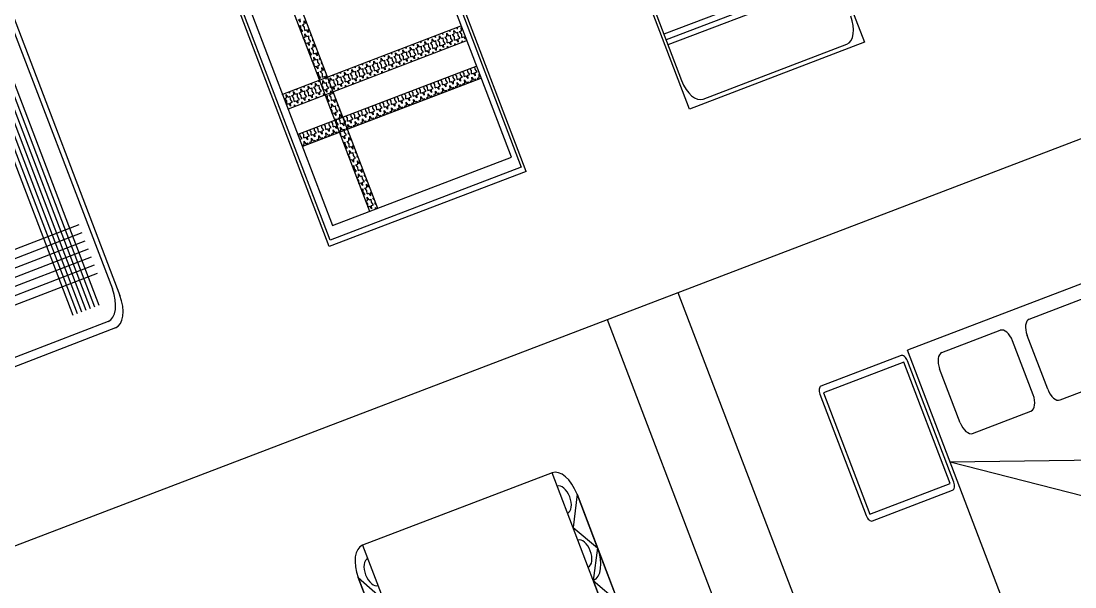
# Model space of a CAD drawing. Header units: inches. Extents: x -5597760 to 21122418, y -37133 to 23298423.
# Drawn here: x 3387260 to 5414073, y 13645285 to 14733832 of the extents above; entities that cross this region are included whole.
import ezdxf

# ---------------------------------------------------------------- set-up
doc = ezdxf.new("R2010")
doc.units = ezdxf.units.IN
doc.header["$MEASUREMENT"] = 0
doc.set_wipeout_variables(frame=1)
doc.layers.add('www.cad-blocks.net', color=7, linetype='Continuous')

# ---------------------------------------------------------------- blocks, each defined once
blk = doc.blocks.new('A$C2C731F76')
at = {"linetype": 'Continuous'}
for p, q in [((0, 0, -0.3429), (0, 1.96, -0.3429)), ((1.2, 1.96, -0.3429), (1.2, 0, -0.3429)), ((1.2, 1.96, -0.3429), (1.2, 0, -0.3429)), ((0.0182, 1.829, -0.3429), (0.0182, 0.1017, -0.3429)), ((1.1778, 0.2737, -0.3429), (0.0182, 0.2737, -0.3429)), ((1.1778, 0.2528, -0.3429), (0.0182, 0.2528, -0.3429)), ((1.1778, 0.234, -0.3429), (0.0182, 0.234, -0.3429)), ((0.1048, 0.0151, -0.3429), (1.0912, 0.0151, -0.3429)), ((1.2, 0, -0.3429), (0, 0, -0.3429))]:
    blk.add_line(p, q, dxfattribs=at)
for centre, start, end in [((0.1048, 0.1017, -0.3429), 180, 270), ((1.0912, 0.1017, -0.3429), 270, 0)]:
    blk.add_arc(centre, 0.0866, start, end, dxfattribs=at)
blk = doc.blocks.new('A$C3C860BBA')
at = {"linetype": 'ByBlock', "lineweight": -2}
for p, q in [((1.65, 2.0018), (1.65, 0.1018)), ((1.62, 1.9718), (1.62, 0.1318)), ((1.55, 0.0018), (0.55, 0)), ((1.52, 0.0318), (0.58, 0.03))]:
    blk.add_line(p, q, dxfattribs=at)
at = {"linetype": 'ByBlock', "lineweight": -3}
for p, q in [((1.4741, 0.0948), (1.4741, 1.4987)), ((1.5041, 0.0948), (1.5041, 1.5051)), ((1.3241, 0.0948), (1.3241, 1.469)), ((1.3541, 0.0948), (1.3541, 1.4746)), ((1.3841, 0.0948), (1.3841, 1.4803)), ((1.4141, 0.0948), (1.4141, 1.4863)), ((1.4441, 0.0948), (1.4441, 1.4925)), ((1.5652, 0.3809), (0.5303, 0.3792)), ((1.5652, 0.3509), (0.5303, 0.3492)), ((1.5652, 0.3209), (0.5303, 0.3192)), ((1.5652, 0.2909), (0.5303, 0.2892)), ((1.5652, 0.2609), (0.5303, 0.2592)), ((1.5652, 0.2309), (0.5303, 0.2292)), ((1.5652, 0.2009), (0.5303, 0.1992))]:
    blk.add_line(p, q, dxfattribs=at)
at = {"linetype": 'ByBlock', "lineweight": -2}
for centre in [(1.52, 0.1318), (1.55, 0.1018)]:
    blk.add_arc(centre, 0.1, 270, 0, dxfattribs=at)
blk = doc.blocks.new('A$C73B76B3A')
for p, q in [((0, 0), (0, 2)), ((0.02, 0.02), (0.02, 1.98)), ((1.33, 1.98), (1.33, 0.02)), ((1.35, 0), (1.35, 2)), ((1.2954, 0.0644), (1.2954, 1.5889)), ((0.0673, 1.1899), (0.0673, 0.0644)), ((0.3214, 1.1899), (0.3214, 0.0644)), ((0.3749, 1.1899), (0.3749, 0.0644)), ((0.3402, 0.7624), (0.3339, 0.7732)), ((0.3402, 0.7624), (0.3464, 0.7732)), ((0.3214, 0.7515), (0.3339, 0.7515)), ((0.3277, 0.7407), (0.3339, 0.7515)), ((0.3339, 0.7299), (0.3277, 0.7407)), ((0.3464, 0.7515), (0.3589, 0.7515)), ((0.3527, 0.7407), (0.3464, 0.7515)), ((0.3464, 0.7299), (0.3527, 0.7407)), ((0.3589, 0.7515), (0.3652, 0.7624)), ((0.3714, 0.7515), (0.3652, 0.7624)), ((0.3714, 0.7515), (0.3749, 0.7515)), ((0.3214, 0.7299), (0.3339, 0.7299)), ((0.3214, 0.7082), (0.3339, 0.7082)), ((0.3277, 0.6974), (0.3214, 0.7082)), ((0.3214, 0.6866), (0.3277, 0.6974)), ((0.3339, 0.7082), (0.3402, 0.7191)), ((0.3464, 0.7082), (0.3402, 0.7191)), ((0.3464, 0.7299), (0.3589, 0.7299)), ((0.3464, 0.7082), (0.3589, 0.7082)), ((0.3527, 0.6974), (0.3589, 0.7082)), ((0.3589, 0.6866), (0.3527, 0.6974)), ((0.3652, 0.7191), (0.3589, 0.7299)), ((0.3652, 0.7191), (0.3714, 0.7299)), ((0.3714, 0.7299), (0.3749, 0.7299)), ((0.3714, 0.7082), (0.3749, 0.7082)), ((0.3749, 0.7022), (0.3714, 0.7082)), ((0.3214, 0.6866), (0.3339, 0.6866)), ((0.3214, 0.6649), (0.3339, 0.6649)), ((0.3277, 0.6541), (0.3339, 0.6649)), ((0.3402, 0.6758), (0.3339, 0.6866)), ((0.3402, 0.6758), (0.3464, 0.6866)), ((0.3464, 0.6866), (0.3589, 0.6866)), ((0.3464, 0.6649), (0.3589, 0.6649)), ((0.3527, 0.6541), (0.3464, 0.6649)), ((0.3589, 0.6649), (0.3652, 0.6758)), ((0.3714, 0.6649), (0.3652, 0.6758)), ((0.3714, 0.6866), (0.3749, 0.6926)), ((0.3714, 0.6866), (0.3749, 0.6866)), ((0.3714, 0.6649), (0.3749, 0.6649)), ((0.3214, 0.6433), (0.3339, 0.6433)), ((0.3214, 0.6216), (0.3339, 0.6216)), ((0.3277, 0.6108), (0.3214, 0.6216)), ((0.3339, 0.6433), (0.3277, 0.6541)), ((0.3339, 0.6216), (0.3402, 0.6325)), ((0.3464, 0.6216), (0.3402, 0.6325)), ((0.3464, 0.6433), (0.3527, 0.6541)), ((0.3464, 0.6433), (0.3589, 0.6433)), ((0.3464, 0.6216), (0.3589, 0.6216)), ((0.3527, 0.6108), (0.3589, 0.6216)), ((0.3652, 0.6325), (0.3589, 0.6433)), ((0.3652, 0.6325), (0.3714, 0.6433)), ((0.3714, 0.6433), (0.3749, 0.6433)), ((0.3714, 0.6216), (0.3749, 0.6216)), ((0.3749, 0.6156), (0.3714, 0.6216)), ((0.3214, 0.6), (0.3277, 0.6108)), ((0.3214, 0.6), (0.3339, 0.6)), ((0.3402, 0.5892), (0.3339, 0.6)), ((0.3402, 0.5892), (0.3464, 0.6)), ((0.3464, 0.6), (0.3589, 0.6)), ((0.3589, 0.6), (0.3527, 0.6108)), ((0.3589, 0.5783), (0.3652, 0.5892)), ((0.3714, 0.5783), (0.3652, 0.5892)), ((0.3714, 0.6), (0.3749, 0.606)), ((0.3714, 0.6), (0.3749, 0.6)), ((1.2954, 0.5509), (0.0673, 0.5509)), ((0.0673, 0.5495), (0.0681, 0.5509)), ((0.1152, 0.5459), (0.1123, 0.5509)), ((0.1152, 0.5459), (0.1181, 0.5509)), ((0.1652, 0.5459), (0.1623, 0.5509)), ((0.1652, 0.5459), (0.1681, 0.5509)), ((0.2152, 0.5459), (0.2123, 0.5509)), ((0.2152, 0.5459), (0.2181, 0.5509)), ((0.2652, 0.5459), (0.2623, 0.5509)), ((0.2652, 0.5459), (0.2681, 0.5509)), ((0.3152, 0.5459), (0.3123, 0.5509)), ((0.3152, 0.5459), (0.3181, 0.5509)), ((0.3214, 0.5783), (0.3339, 0.5783)), ((0.3214, 0.5567), (0.3339, 0.5567)), ((0.3277, 0.5675), (0.3339, 0.5783)), ((0.3339, 0.5567), (0.3277, 0.5675)), ((0.3464, 0.5783), (0.3589, 0.5783)), ((0.3527, 0.5675), (0.3464, 0.5783)), ((0.3464, 0.5567), (0.3527, 0.5675)), ((0.3464, 0.5567), (0.3589, 0.5567)), ((0.3623, 0.5509), (0.3589, 0.5567)), ((0.3652, 0.5459), (0.3623, 0.5509)), ((0.3652, 0.5459), (0.3681, 0.5509)), ((0.3681, 0.5509), (0.3714, 0.5567)), ((0.3714, 0.5783), (0.3749, 0.5783)), ((0.3714, 0.5567), (0.3749, 0.5567)), ((0.4152, 0.5459), (0.4123, 0.5509)), ((0.4152, 0.5459), (0.4181, 0.5509)), ((0.4652, 0.5459), (0.4623, 0.5509)), ((0.4652, 0.5459), (0.4681, 0.5509)), ((0.5152, 0.5459), (0.5123, 0.5509)), ((0.5152, 0.5459), (0.5181, 0.5509)), ((0.5652, 0.5459), (0.5623, 0.5509)), ((0.5652, 0.5459), (0.5681, 0.5509)), ((0.6152, 0.5459), (0.6123, 0.5509)), ((0.6152, 0.5459), (0.6181, 0.5509)), ((0.6652, 0.5459), (0.6623, 0.5509)), ((0.6652, 0.5459), (0.6681, 0.5509)), ((0.7152, 0.5459), (0.7123, 0.5509)), ((0.7152, 0.5459), (0.7181, 0.5509)), ((0.7652, 0.5459), (0.7623, 0.5509)), ((0.7652, 0.5459), (0.7681, 0.5509)), ((0.8152, 0.5459), (0.8123, 0.5509)), ((0.8152, 0.5459), (0.8181, 0.5509)), ((0.8652, 0.5459), (0.8623, 0.5509)), ((0.8652, 0.5459), (0.8681, 0.5509)), ((0.9152, 0.5459), (0.9123, 0.5509)), ((0.9152, 0.5459), (0.9181, 0.5509)), ((0.9652, 0.5459), (0.9623, 0.5509)), ((0.9652, 0.5459), (0.9681, 0.5509)), ((1.0152, 0.5459), (1.0123, 0.5509)), ((1.0152, 0.5459), (1.0181, 0.5509)), ((1.0652, 0.5459), (1.0623, 0.5509)), ((1.0652, 0.5459), (1.0681, 0.5509)), ((1.1152, 0.5459), (1.1123, 0.5509)), ((1.1152, 0.5459), (1.1181, 0.5509)), ((1.1652, 0.5459), (1.1623, 0.5509)), ((1.1652, 0.5459), (1.1681, 0.5509)), ((1.2152, 0.5459), (1.2123, 0.5509)), ((1.2152, 0.5459), (1.2181, 0.5509)), ((1.2652, 0.5459), (1.2623, 0.5509)), ((1.2652, 0.5459), (1.2681, 0.5509)), ((0.0714, 0.535), (0.0839, 0.535)), ((0.0777, 0.5242), (0.0714, 0.535)), ((0.0714, 0.5134), (0.0777, 0.5242)), ((0.0714, 0.5134), (0.0839, 0.5134)), ((0.0839, 0.535), (0.0902, 0.5459)), ((0.0902, 0.5026), (0.0839, 0.5134)), ((0.0964, 0.535), (0.0902, 0.5459)), ((0.0902, 0.5026), (0.0964, 0.5134)), ((0.0964, 0.535), (0.1089, 0.535)), ((0.0964, 0.5134), (0.1089, 0.5134)), ((0.1027, 0.5242), (0.1089, 0.535)), ((0.1089, 0.5134), (0.1027, 0.5242)), ((0.1214, 0.535), (0.1339, 0.535)), ((0.1277, 0.5242), (0.1214, 0.535)), ((0.1214, 0.5134), (0.1277, 0.5242)), ((0.1214, 0.5134), (0.1339, 0.5134)), ((0.1339, 0.535), (0.1402, 0.5459)), ((0.1402, 0.5026), (0.1339, 0.5134)), ((0.1464, 0.535), (0.1402, 0.5459)), ((0.1402, 0.5026), (0.1464, 0.5134)), ((0.1464, 0.535), (0.1589, 0.535)), ((0.1464, 0.5134), (0.1589, 0.5134)), ((0.1527, 0.5242), (0.1589, 0.535)), ((0.1589, 0.5134), (0.1527, 0.5242)), ((0.1714, 0.535), (0.1839, 0.535)), ((0.1777, 0.5242), (0.1714, 0.535)), ((0.1714, 0.5134), (0.1777, 0.5242)), ((0.1714, 0.5134), (0.1839, 0.5134)), ((0.1839, 0.535), (0.1902, 0.5459)), ((0.1902, 0.5026), (0.1839, 0.5134)), ((0.1964, 0.535), (0.1902, 0.5459)), ((0.1902, 0.5026), (0.1964, 0.5134)), ((0.1964, 0.535), (0.2089, 0.535)), ((0.1964, 0.5134), (0.2089, 0.5134)), ((0.2027, 0.5242), (0.2089, 0.535)), ((0.2089, 0.5134), (0.2027, 0.5242)), ((0.2214, 0.535), (0.2339, 0.535)), ((0.2277, 0.5242), (0.2214, 0.535)), ((0.2214, 0.5134), (0.2277, 0.5242)), ((0.2214, 0.5134), (0.2339, 0.5134)), ((0.2339, 0.535), (0.2402, 0.5459)), ((0.2402, 0.5026), (0.2339, 0.5134)), ((0.2464, 0.535), (0.2402, 0.5459)), ((0.2402, 0.5026), (0.2464, 0.5134)), ((0.2464, 0.535), (0.2589, 0.535)), ((0.2464, 0.5134), (0.2589, 0.5134)), ((0.2527, 0.5242), (0.2589, 0.535)), ((0.2589, 0.5134), (0.2527, 0.5242)), ((0.2714, 0.535), (0.2839, 0.535)), ((0.2777, 0.5242), (0.2714, 0.535)), ((0.2714, 0.5134), (0.2777, 0.5242)), ((0.2714, 0.5134), (0.2839, 0.5134)), ((0.2839, 0.535), (0.2902, 0.5459)), ((0.2902, 0.5026), (0.2839, 0.5134)), ((0.2964, 0.535), (0.2902, 0.5459)), ((0.2902, 0.5026), (0.2964, 0.5134)), ((0.2964, 0.535), (0.3089, 0.535)), ((0.2964, 0.5134), (0.3089, 0.5134)), ((0.3027, 0.5242), (0.3089, 0.535)), ((0.3089, 0.5134), (0.3027, 0.5242)), ((0.3214, 0.535), (0.3214, 0.535)), ((0.3214, 0.535), (0.3339, 0.535)), ((0.3214, 0.535), (0.3214, 0.535)), ((0.3277, 0.5242), (0.3214, 0.535)), ((0.3214, 0.5134), (0.3277, 0.5242)), ((0.3214, 0.5134), (0.3214, 0.5134)), ((0.3214, 0.5134), (0.3339, 0.5134)), ((0.3214, 0.5134), (0.3214, 0.5134)), ((0.3339, 0.535), (0.3402, 0.5459)), ((0.3402, 0.5026), (0.3339, 0.5134)), ((0.3464, 0.535), (0.3402, 0.5459)), ((0.3402, 0.5026), (0.3464, 0.5134)), ((0.3464, 0.535), (0.3589, 0.535)), ((0.3464, 0.5134), (0.3589, 0.5134)), ((0.3527, 0.5242), (0.3589, 0.535)), ((0.3589, 0.5134), (0.3527, 0.5242)), ((0.3714, 0.535), (0.3749, 0.535)), ((0.3749, 0.529), (0.3714, 0.535)), ((0.3714, 0.5134), (0.3749, 0.5194)), ((0.3714, 0.5134), (0.3749, 0.5134)), ((0.3749, 0.535), (0.3839, 0.535)), ((0.3777, 0.5242), (0.3749, 0.529)), ((0.3749, 0.5194), (0.3777, 0.5242)), ((0.3749, 0.5134), (0.3839, 0.5134)), ((0.3839, 0.535), (0.3902, 0.5459)), ((0.3902, 0.5026), (0.3839, 0.5134)), ((0.3964, 0.535), (0.3902, 0.5459)), ((0.3902, 0.5026), (0.3964, 0.5134)), ((0.3964, 0.535), (0.4089, 0.535)), ((0.3964, 0.5134), (0.4089, 0.5134)), ((0.4027, 0.5242), (0.4089, 0.535)), ((0.4089, 0.5134), (0.4027, 0.5242)), ((0.4214, 0.535), (0.4339, 0.535)), ((0.4277, 0.5242), (0.4214, 0.535)), ((0.4214, 0.5134), (0.4277, 0.5242)), ((0.4214, 0.5134), (0.4339, 0.5134)), ((0.4339, 0.535), (0.4402, 0.5459)), ((0.4402, 0.5026), (0.4339, 0.5134)), ((0.4464, 0.535), (0.4402, 0.5459)), ((0.4402, 0.5026), (0.4464, 0.5134)), ((0.4464, 0.535), (0.4589, 0.535)), ((0.4464, 0.5134), (0.4589, 0.5134)), ((0.4527, 0.5242), (0.4589, 0.535)), ((0.4589, 0.5134), (0.4527, 0.5242)), ((0.4714, 0.535), (0.4839, 0.535)), ((0.4777, 0.5242), (0.4714, 0.535)), ((0.4714, 0.5134), (0.4777, 0.5242)), ((0.4714, 0.5134), (0.4839, 0.5134)), ((0.4839, 0.535), (0.4902, 0.5459)), ((0.4902, 0.5026), (0.4839, 0.5134)), ((0.4964, 0.535), (0.4902, 0.5459)), ((0.4902, 0.5026), (0.4964, 0.5134)), ((0.4964, 0.535), (0.5089, 0.535)), ((0.4964, 0.5134), (0.5089, 0.5134)), ((0.5027, 0.5242), (0.5089, 0.535)), ((0.5089, 0.5134), (0.5027, 0.5242)), ((0.5214, 0.535), (0.5339, 0.535)), ((0.5277, 0.5242), (0.5214, 0.535)), ((0.5214, 0.5134), (0.5277, 0.5242)), ((0.5214, 0.5134), (0.5339, 0.5134)), ((0.5339, 0.535), (0.5402, 0.5459)), ((0.5402, 0.5026), (0.5339, 0.5134)), ((0.5464, 0.535), (0.5402, 0.5459)), ((0.5402, 0.5026), (0.5464, 0.5134)), ((0.5464, 0.535), (0.5589, 0.535)), ((0.5464, 0.5134), (0.5589, 0.5134)), ((0.5527, 0.5242), (0.5589, 0.535)), ((0.5589, 0.5134), (0.5527, 0.5242)), ((0.5714, 0.535), (0.5839, 0.535)), ((0.5777, 0.5242), (0.5714, 0.535)), ((0.5714, 0.5134), (0.5777, 0.5242)), ((0.5714, 0.5134), (0.5839, 0.5134)), ((0.5839, 0.535), (0.5902, 0.5459)), ((0.5902, 0.5026), (0.5839, 0.5134)), ((0.5964, 0.535), (0.5902, 0.5459)), ((0.5902, 0.5026), (0.5964, 0.5134)), ((0.5964, 0.535), (0.6089, 0.535)), ((0.5964, 0.5134), (0.6089, 0.5134)), ((0.6027, 0.5242), (0.6089, 0.535)), ((0.6089, 0.5134), (0.6027, 0.5242)), ((0.6214, 0.535), (0.6339, 0.535)), ((0.6277, 0.5242), (0.6214, 0.535)), ((0.6214, 0.5134), (0.6277, 0.5242)), ((0.6214, 0.5134), (0.6339, 0.5134)), ((0.6339, 0.535), (0.6402, 0.5459)), ((0.6402, 0.5026), (0.6339, 0.5134)), ((0.6464, 0.535), (0.6402, 0.5459)), ((0.6402, 0.5026), (0.6464, 0.5134)), ((0.6464, 0.535), (0.6589, 0.535)), ((0.6464, 0.5134), (0.6589, 0.5134)), ((0.6527, 0.5242), (0.6589, 0.535)), ((0.6589, 0.5134), (0.6527, 0.5242)), ((0.6714, 0.535), (0.6839, 0.535)), ((0.6777, 0.5242), (0.6714, 0.535)), ((0.6714, 0.5134), (0.6777, 0.5242)), ((0.6714, 0.5134), (0.6839, 0.5134)), ((0.6839, 0.535), (0.6902, 0.5459)), ((0.6902, 0.5026), (0.6839, 0.5134)), ((0.6964, 0.535), (0.6902, 0.5459)), ((0.6902, 0.5026), (0.6964, 0.5134)), ((0.6964, 0.535), (0.7089, 0.535)), ((0.6964, 0.5134), (0.7089, 0.5134)), ((0.7027, 0.5242), (0.7089, 0.535)), ((0.7089, 0.5134), (0.7027, 0.5242)), ((0.7214, 0.535), (0.7339, 0.535)), ((0.7277, 0.5242), (0.7214, 0.535)), ((0.7214, 0.5134), (0.7277, 0.5242)), ((0.7214, 0.5134), (0.7339, 0.5134)), ((0.7339, 0.535), (0.7402, 0.5459)), ((0.7402, 0.5026), (0.7339, 0.5134)), ((0.7464, 0.535), (0.7402, 0.5459)), ((0.7402, 0.5026), (0.7464, 0.5134)), ((0.7464, 0.535), (0.7589, 0.535)), ((0.7464, 0.5134), (0.7589, 0.5134)), ((0.7527, 0.5242), (0.7589, 0.535)), ((0.7589, 0.5134), (0.7527, 0.5242)), ((0.7714, 0.535), (0.7839, 0.535)), ((0.7777, 0.5242), (0.7714, 0.535)), ((0.7714, 0.5134), (0.7777, 0.5242)), ((0.7714, 0.5134), (0.7839, 0.5134)), ((0.7839, 0.535), (0.7902, 0.5459)), ((0.7902, 0.5026), (0.7839, 0.5134)), ((0.7964, 0.535), (0.7902, 0.5459)), ((0.7902, 0.5026), (0.7964, 0.5134)), ((0.7964, 0.535), (0.8089, 0.535)), ((0.7964, 0.5134), (0.8089, 0.5134)), ((0.8027, 0.5242), (0.8089, 0.535)), ((0.8089, 0.5134), (0.8027, 0.5242)), ((0.8214, 0.535), (0.8339, 0.535)), ((0.8277, 0.5242), (0.8214, 0.535)), ((0.8214, 0.5134), (0.8277, 0.5242)), ((0.8214, 0.5134), (0.8339, 0.5134)), ((0.8339, 0.535), (0.8402, 0.5459)), ((0.8402, 0.5026), (0.8339, 0.5134)), ((0.8464, 0.535), (0.8402, 0.5459)), ((0.8402, 0.5026), (0.8464, 0.5134)), ((0.8464, 0.535), (0.8589, 0.535)), ((0.8464, 0.5134), (0.8589, 0.5134)), ((0.8527, 0.5242), (0.8589, 0.535)), ((0.8589, 0.5134), (0.8527, 0.5242)), ((0.8714, 0.535), (0.8839, 0.535)), ((0.8777, 0.5242), (0.8714, 0.535)), ((0.8714, 0.5134), (0.8777, 0.5242)), ((0.8714, 0.5134), (0.8839, 0.5134)), ((0.8839, 0.535), (0.8902, 0.5459)), ((0.8902, 0.5026), (0.8839, 0.5134)), ((0.8964, 0.535), (0.8902, 0.5459)), ((0.8902, 0.5026), (0.8964, 0.5134)), ((0.8964, 0.535), (0.9089, 0.535)), ((0.8964, 0.5134), (0.9089, 0.5134)), ((0.9027, 0.5242), (0.9089, 0.535)), ((0.9089, 0.5134), (0.9027, 0.5242)), ((0.9214, 0.535), (0.9339, 0.535)), ((0.9277, 0.5242), (0.9214, 0.535)), ((0.9214, 0.5134), (0.9277, 0.5242)), ((0.9214, 0.5134), (0.9339, 0.5134)), ((0.9339, 0.535), (0.9402, 0.5459)), ((0.9402, 0.5026), (0.9339, 0.5134)), ((0.9464, 0.535), (0.9402, 0.5459)), ((0.9402, 0.5026), (0.9464, 0.5134)), ((0.9464, 0.535), (0.9589, 0.535)), ((0.9464, 0.5134), (0.9589, 0.5134)), ((0.9527, 0.5242), (0.9589, 0.535)), ((0.9589, 0.5134), (0.9527, 0.5242)), ((0.9714, 0.535), (0.9839, 0.535)), ((0.9777, 0.5242), (0.9714, 0.535)), ((0.9714, 0.5134), (0.9777, 0.5242)), ((0.9714, 0.5134), (0.9839, 0.5134)), ((0.9839, 0.535), (0.9902, 0.5459)), ((0.9902, 0.5026), (0.9839, 0.5134)), ((0.9964, 0.535), (0.9902, 0.5459)), ((0.9902, 0.5026), (0.9964, 0.5134)), ((0.9964, 0.535), (1.0089, 0.535)), ((0.9964, 0.5134), (1.0089, 0.5134)), ((1.0027, 0.5242), (1.0089, 0.535)), ((1.0089, 0.5134), (1.0027, 0.5242)), ((1.0214, 0.535), (1.0339, 0.535)), ((1.0277, 0.5242), (1.0214, 0.535)), ((1.0214, 0.5134), (1.0277, 0.5242)), ((1.0214, 0.5134), (1.0339, 0.5134)), ((1.0339, 0.535), (1.0402, 0.5459)), ((1.0402, 0.5026), (1.0339, 0.5134)), ((1.0464, 0.535), (1.0402, 0.5459)), ((1.0402, 0.5026), (1.0464, 0.5134)), ((1.0464, 0.535), (1.0589, 0.535)), ((1.0464, 0.5134), (1.0589, 0.5134)), ((1.0527, 0.5242), (1.0589, 0.535)), ((1.0589, 0.5134), (1.0527, 0.5242)), ((1.0714, 0.535), (1.0839, 0.535)), ((1.0777, 0.5242), (1.0714, 0.535)), ((1.0714, 0.5134), (1.0777, 0.5242)), ((1.0714, 0.5134), (1.0839, 0.5134)), ((1.0839, 0.535), (1.0902, 0.5459)), ((1.0902, 0.5026), (1.0839, 0.5134)), ((1.0964, 0.535), (1.0902, 0.5459)), ((1.0902, 0.5026), (1.0964, 0.5134)), ((1.0964, 0.535), (1.1089, 0.535)), ((1.0964, 0.5134), (1.1089, 0.5134)), ((1.1027, 0.5242), (1.1089, 0.535)), ((1.1089, 0.5134), (1.1027, 0.5242)), ((1.1214, 0.535), (1.1339, 0.535)), ((1.1277, 0.5242), (1.1214, 0.535)), ((1.1214, 0.5134), (1.1277, 0.5242)), ((1.1214, 0.5134), (1.1339, 0.5134)), ((1.1339, 0.535), (1.1402, 0.5459)), ((1.1402, 0.5026), (1.1339, 0.5134)), ((1.1464, 0.535), (1.1402, 0.5459)), ((1.1402, 0.5026), (1.1464, 0.5134)), ((1.1464, 0.535), (1.1589, 0.535)), ((1.1464, 0.5134), (1.1589, 0.5134)), ((1.1527, 0.5242), (1.1589, 0.535)), ((1.1589, 0.5134), (1.1527, 0.5242)), ((1.1714, 0.535), (1.1839, 0.535)), ((1.1777, 0.5242), (1.1714, 0.535)), ((1.1714, 0.5134), (1.1777, 0.5242)), ((1.1714, 0.5134), (1.1839, 0.5134)), ((1.1839, 0.535), (1.1902, 0.5459)), ((1.1902, 0.5026), (1.1839, 0.5134)), ((1.1964, 0.535), (1.1902, 0.5459)), ((1.1902, 0.5026), (1.1964, 0.5134)), ((1.1964, 0.535), (1.2089, 0.535)), ((1.1964, 0.5134), (1.2089, 0.5134)), ((1.2027, 0.5242), (1.2089, 0.535)), ((1.2089, 0.5134), (1.2027, 0.5242)), ((1.2214, 0.535), (1.2339, 0.535)), ((1.2277, 0.5242), (1.2214, 0.535)), ((1.2214, 0.5134), (1.2277, 0.5242)), ((1.2214, 0.5134), (1.2339, 0.5134)), ((1.2339, 0.535), (1.2402, 0.5459)), ((1.2402, 0.5026), (1.2339, 0.5134)), ((1.2464, 0.535), (1.2402, 0.5459)), ((1.2402, 0.5026), (1.2464, 0.5134)), ((1.2464, 0.535), (1.2589, 0.535)), ((1.2464, 0.5134), (1.2589, 0.5134)), ((1.2527, 0.5242), (1.2589, 0.535)), ((1.2589, 0.5134), (1.2527, 0.5242)), ((1.2714, 0.535), (1.2839, 0.535)), ((1.2777, 0.5242), (1.2714, 0.535)), ((1.2714, 0.5134), (1.2777, 0.5242)), ((1.2714, 0.5134), (1.2839, 0.5134)), ((1.2839, 0.535), (1.2902, 0.5459)), ((1.2902, 0.5026), (1.2839, 0.5134)), ((1.2954, 0.5368), (1.2902, 0.5459)), ((1.2902, 0.5026), (1.2954, 0.5116)), ((0.0687, 0.4965), (0.0673, 0.4989)), ((1.2954, 0.4965), (0.0673, 0.4965)), ((0.1117, 0.4965), (0.1152, 0.5026)), ((0.1187, 0.4965), (0.1152, 0.5026)), ((0.1617, 0.4965), (0.1652, 0.5026)), ((0.1687, 0.4965), (0.1652, 0.5026)), ((0.2117, 0.4965), (0.2152, 0.5026)), ((0.2187, 0.4965), (0.2152, 0.5026)), ((0.2617, 0.4965), (0.2652, 0.5026)), ((0.2687, 0.4965), (0.2652, 0.5026)), ((0.3117, 0.4965), (0.3152, 0.5026)), ((0.3187, 0.4965), (0.3152, 0.5026)), ((0.3214, 0.4917), (0.3339, 0.4917)), ((0.3277, 0.4809), (0.3339, 0.4917)), ((0.3339, 0.4701), (0.3277, 0.4809)), ((0.3464, 0.4917), (0.3589, 0.4917)), ((0.3527, 0.4809), (0.3464, 0.4917)), ((0.3464, 0.4701), (0.3527, 0.4809)), ((0.3589, 0.4917), (0.3617, 0.4965)), ((0.3617, 0.4965), (0.3652, 0.5026)), ((0.3687, 0.4965), (0.3652, 0.5026)), ((0.3714, 0.4917), (0.3687, 0.4965)), ((0.3714, 0.4917), (0.3749, 0.4917)), ((0.4117, 0.4965), (0.4152, 0.5026)), ((0.4187, 0.4965), (0.4152, 0.5026)), ((0.4617, 0.4965), (0.4652, 0.5026)), ((0.4687, 0.4965), (0.4652, 0.5026)), ((0.5117, 0.4965), (0.5152, 0.5026)), ((0.5187, 0.4965), (0.5152, 0.5026)), ((0.5617, 0.4965), (0.5652, 0.5026)), ((0.5687, 0.4965), (0.5652, 0.5026)), ((0.6117, 0.4965), (0.6152, 0.5026)), ((0.6187, 0.4965), (0.6152, 0.5026)), ((0.6617, 0.4965), (0.6652, 0.5026)), ((0.6687, 0.4965), (0.6652, 0.5026)), ((0.7117, 0.4965), (0.7152, 0.5026)), ((0.7187, 0.4965), (0.7152, 0.5026)), ((0.7617, 0.4965), (0.7652, 0.5026)), ((0.7687, 0.4965), (0.7652, 0.5026)), ((0.8117, 0.4965), (0.8152, 0.5026)), ((0.8187, 0.4965), (0.8152, 0.5026)), ((0.8617, 0.4965), (0.8652, 0.5026)), ((0.8687, 0.4965), (0.8652, 0.5026)), ((0.9117, 0.4965), (0.9152, 0.5026)), ((0.9187, 0.4965), (0.9152, 0.5026)), ((0.9617, 0.4965), (0.9652, 0.5026)), ((0.9687, 0.4965), (0.9652, 0.5026)), ((1.0117, 0.4965), (1.0152, 0.5026)), ((1.0187, 0.4965), (1.0152, 0.5026)), ((1.0617, 0.4965), (1.0652, 0.5026)), ((1.0687, 0.4965), (1.0652, 0.5026)), ((1.1117, 0.4965), (1.1152, 0.5026)), ((1.1187, 0.4965), (1.1152, 0.5026)), ((1.1617, 0.4965), (1.1652, 0.5026)), ((1.1687, 0.4965), (1.1652, 0.5026)), ((1.2117, 0.4965), (1.2152, 0.5026)), ((1.2187, 0.4965), (1.2152, 0.5026)), ((1.2617, 0.4965), (1.2652, 0.5026)), ((1.2687, 0.4965), (1.2652, 0.5026)), ((0.3214, 0.4701), (0.3339, 0.4701)), ((0.3214, 0.4484), (0.3339, 0.4484)), ((0.3277, 0.4376), (0.3214, 0.4484)), ((0.3339, 0.4484), (0.3402, 0.4593)), ((0.3464, 0.4484), (0.3402, 0.4593)), ((0.3464, 0.4701), (0.3589, 0.4701)), ((0.3464, 0.4484), (0.3589, 0.4484)), ((0.3527, 0.4376), (0.3589, 0.4484)), ((0.3652, 0.4593), (0.3589, 0.4701)), ((0.3652, 0.4593), (0.3714, 0.4701)), ((0.3714, 0.4701), (0.3749, 0.4701)), ((0.3714, 0.4484), (0.3749, 0.4484)), ((0.3749, 0.4424), (0.3714, 0.4484)), ((1.2954, 0.4023), (0.0673, 0.4023)), ((0.0777, 0.3943), (0.0823, 0.4023)), ((0.1027, 0.3943), (0.0981, 0.4023)), ((0.1277, 0.3943), (0.1323, 0.4023)), ((0.1527, 0.3943), (0.1481, 0.4023)), ((0.1777, 0.3943), (0.1823, 0.4023)), ((0.2027, 0.3943), (0.1981, 0.4023)), ((0.2277, 0.3943), (0.2323, 0.4023)), ((0.2527, 0.3943), (0.2481, 0.4023)), ((0.2777, 0.3943), (0.2823, 0.4023)), ((0.3027, 0.3943), (0.2981, 0.4023)), ((0.3214, 0.4268), (0.3277, 0.4376)), ((0.3214, 0.4268), (0.3339, 0.4268)), ((0.3214, 0.4051), (0.3339, 0.4051)), ((0.3277, 0.3943), (0.3323, 0.4023)), ((0.3323, 0.4023), (0.3339, 0.4051)), ((0.3402, 0.4159), (0.3339, 0.4268)), ((0.3402, 0.4159), (0.3464, 0.4268)), ((0.3464, 0.4268), (0.3589, 0.4268)), ((0.3464, 0.4051), (0.3589, 0.4051)), ((0.3481, 0.4023), (0.3464, 0.4051)), ((0.3527, 0.3943), (0.3481, 0.4023)), ((0.3589, 0.4268), (0.3527, 0.4376)), ((0.3589, 0.4051), (0.3652, 0.4159)), ((0.3714, 0.4051), (0.3652, 0.4159)), ((0.3714, 0.4268), (0.3749, 0.4328)), ((0.3714, 0.4268), (0.3749, 0.4268)), ((0.3714, 0.4051), (0.3749, 0.4051)), ((0.3777, 0.3943), (0.3823, 0.4023)), ((0.4027, 0.3943), (0.3981, 0.4023)), ((0.4277, 0.3943), (0.4323, 0.4023)), ((0.4527, 0.3943), (0.4481, 0.4023)), ((0.4777, 0.3943), (0.4823, 0.4023)), ((0.5027, 0.3943), (0.4981, 0.4023)), ((0.5277, 0.3943), (0.5323, 0.4023)), ((0.5527, 0.3943), (0.5481, 0.4023)), ((0.5777, 0.3943), (0.5823, 0.4023)), ((0.6027, 0.3943), (0.5981, 0.4023)), ((0.6277, 0.3943), (0.6323, 0.4023)), ((0.6527, 0.3943), (0.6481, 0.4023)), ((0.6777, 0.3943), (0.6823, 0.4023)), ((0.7027, 0.3943), (0.6981, 0.4023)), ((0.7277, 0.3943), (0.7323, 0.4023)), ((0.7527, 0.3943), (0.7481, 0.4023)), ((0.7777, 0.3943), (0.7823, 0.4023)), ((0.8027, 0.3943), (0.7981, 0.4023)), ((0.8277, 0.3943), (0.8323, 0.4023)), ((0.8527, 0.3943), (0.8481, 0.4023)), ((0.8777, 0.3943), (0.8823, 0.4023)), ((0.9027, 0.3943), (0.8981, 0.4023)), ((0.9277, 0.3943), (0.9323, 0.4023)), ((0.9527, 0.3943), (0.9481, 0.4023)), ((0.9777, 0.3943), (0.9823, 0.4023)), ((1.0027, 0.3943), (0.9981, 0.4023)), ((1.0277, 0.3943), (1.0323, 0.4023)), ((1.0527, 0.3943), (1.0481, 0.4023)), ((1.0777, 0.3943), (1.0823, 0.4023)), ((1.1027, 0.3943), (1.0981, 0.4023)), ((1.1277, 0.3943), (1.1323, 0.4023)), ((1.1527, 0.3943), (1.1481, 0.4023)), ((1.1777, 0.3943), (1.1823, 0.4023)), ((1.2027, 0.3943), (1.1981, 0.4023)), ((1.2277, 0.3943), (1.2323, 0.4023)), ((1.2527, 0.3943), (1.2481, 0.4023)), ((1.2777, 0.3943), (1.2823, 0.4023)), ((0.0673, 0.3763), (0.0714, 0.3835)), ((0.0714, 0.3835), (0.0839, 0.3835)), ((0.0839, 0.3835), (0.0777, 0.3943)), ((0.0839, 0.3618), (0.0902, 0.3726)), ((0.0964, 0.3618), (0.0902, 0.3726)), ((0.0964, 0.3835), (0.1027, 0.3943)), ((0.0964, 0.3835), (0.1089, 0.3835)), ((0.1152, 0.3726), (0.1089, 0.3835)), ((0.1152, 0.3726), (0.1214, 0.3835)), ((0.1214, 0.3835), (0.1339, 0.3835)), ((0.1339, 0.3835), (0.1277, 0.3943)), ((0.1339, 0.3618), (0.1402, 0.3726)), ((0.1464, 0.3618), (0.1402, 0.3726)), ((0.1464, 0.3835), (0.1527, 0.3943)), ((0.1464, 0.3835), (0.1589, 0.3835)), ((0.1652, 0.3726), (0.1589, 0.3835)), ((0.1652, 0.3726), (0.1714, 0.3835)), ((0.1714, 0.3835), (0.1839, 0.3835)), ((0.1839, 0.3835), (0.1777, 0.3943)), ((0.1839, 0.3618), (0.1902, 0.3726)), ((0.1964, 0.3618), (0.1902, 0.3726)), ((0.1964, 0.3835), (0.2027, 0.3943)), ((0.1964, 0.3835), (0.2089, 0.3835)), ((0.2152, 0.3726), (0.2089, 0.3835)), ((0.2152, 0.3726), (0.2214, 0.3835)), ((0.2214, 0.3835), (0.2339, 0.3835)), ((0.2339, 0.3835), (0.2277, 0.3943)), ((0.2339, 0.3618), (0.2402, 0.3726)), ((0.2464, 0.3618), (0.2402, 0.3726)), ((0.2464, 0.3835), (0.2527, 0.3943)), ((0.2464, 0.3835), (0.2589, 0.3835)), ((0.2652, 0.3726), (0.2589, 0.3835)), ((0.2652, 0.3726), (0.2714, 0.3835)), ((0.2714, 0.3835), (0.2839, 0.3835)), ((0.2839, 0.3835), (0.2777, 0.3943)), ((0.2839, 0.3618), (0.2902, 0.3726)), ((0.2964, 0.3618), (0.2902, 0.3726)), ((0.2964, 0.3835), (0.3027, 0.3943)), ((0.2964, 0.3835), (0.3089, 0.3835)), ((0.3152, 0.3726), (0.3089, 0.3835)), ((0.3152, 0.3726), (0.3214, 0.3835)), ((0.3214, 0.3835), (0.3214, 0.3835)), ((0.3214, 0.3835), (0.3339, 0.3835)), ((0.3339, 0.3835), (0.3277, 0.3943)), ((0.3339, 0.3618), (0.3402, 0.3726)), ((0.3464, 0.3618), (0.3402, 0.3726)), ((0.3464, 0.3835), (0.3527, 0.3943)), ((0.3464, 0.3835), (0.3589, 0.3835)), ((0.3652, 0.3726), (0.3589, 0.3835)), ((0.3652, 0.3726), (0.3714, 0.3835)), ((0.3714, 0.3835), (0.3749, 0.3835)), ((0.3749, 0.3835), (0.3839, 0.3835)), ((0.3839, 0.3835), (0.3777, 0.3943)), ((0.3839, 0.3618), (0.3902, 0.3726)), ((0.3964, 0.3618), (0.3902, 0.3726)), ((0.3964, 0.3835), (0.4027, 0.3943)), ((0.3964, 0.3835), (0.4089, 0.3835)), ((0.4152, 0.3726), (0.4089, 0.3835)), ((0.4152, 0.3726), (0.4214, 0.3835)), ((0.4214, 0.3835), (0.4339, 0.3835)), ((0.4339, 0.3835), (0.4277, 0.3943)), ((0.4339, 0.3618), (0.4402, 0.3726)), ((0.4464, 0.3618), (0.4402, 0.3726)), ((0.4464, 0.3835), (0.4527, 0.3943)), ((0.4464, 0.3835), (0.4589, 0.3835)), ((0.4652, 0.3726), (0.4589, 0.3835)), ((0.4652, 0.3726), (0.4714, 0.3835)), ((0.4714, 0.3835), (0.4839, 0.3835)), ((0.4839, 0.3835), (0.4777, 0.3943)), ((0.4839, 0.3618), (0.4902, 0.3726)), ((0.4964, 0.3618), (0.4902, 0.3726)), ((0.4964, 0.3835), (0.5027, 0.3943)), ((0.4964, 0.3835), (0.5089, 0.3835)), ((0.5152, 0.3726), (0.5089, 0.3835)), ((0.5152, 0.3726), (0.5214, 0.3835)), ((0.5214, 0.3835), (0.5339, 0.3835)), ((0.5339, 0.3835), (0.5277, 0.3943)), ((0.5339, 0.3618), (0.5402, 0.3726)), ((0.5464, 0.3618), (0.5402, 0.3726)), ((0.5464, 0.3835), (0.5527, 0.3943)), ((0.5464, 0.3835), (0.5589, 0.3835)), ((0.5652, 0.3726), (0.5589, 0.3835)), ((0.5652, 0.3726), (0.5714, 0.3835)), ((0.5714, 0.3835), (0.5839, 0.3835)), ((0.5839, 0.3835), (0.5777, 0.3943)), ((0.5839, 0.3618), (0.5902, 0.3726)), ((0.5964, 0.3618), (0.5902, 0.3726)), ((0.5964, 0.3835), (0.6027, 0.3943)), ((0.5964, 0.3835), (0.6089, 0.3835)), ((0.6152, 0.3726), (0.6089, 0.3835)), ((0.6152, 0.3726), (0.6214, 0.3835)), ((0.6214, 0.3835), (0.6339, 0.3835)), ((0.6339, 0.3835), (0.6277, 0.3943)), ((0.6339, 0.3618), (0.6402, 0.3726)), ((0.6464, 0.3618), (0.6402, 0.3726)), ((0.6464, 0.3835), (0.6527, 0.3943)), ((0.6464, 0.3835), (0.6589, 0.3835)), ((0.6652, 0.3726), (0.6589, 0.3835)), ((0.6652, 0.3726), (0.6714, 0.3835)), ((0.6714, 0.3835), (0.6839, 0.3835)), ((0.6839, 0.3835), (0.6777, 0.3943)), ((0.6839, 0.3618), (0.6902, 0.3726)), ((0.6964, 0.3618), (0.6902, 0.3726)), ((0.6964, 0.3835), (0.7027, 0.3943)), ((0.6964, 0.3835), (0.7089, 0.3835)), ((0.7152, 0.3726), (0.7089, 0.3835)), ((0.7152, 0.3726), (0.7214, 0.3835)), ((0.7214, 0.3835), (0.7339, 0.3835)), ((0.7339, 0.3835), (0.7277, 0.3943)), ((0.7339, 0.3618), (0.7402, 0.3726)), ((0.7464, 0.3618), (0.7402, 0.3726)), ((0.7464, 0.3835), (0.7527, 0.3943)), ((0.7464, 0.3835), (0.7589, 0.3835)), ((0.7652, 0.3726), (0.7589, 0.3835)), ((0.7652, 0.3726), (0.7714, 0.3835)), ((0.7714, 0.3835), (0.7839, 0.3835)), ((0.7839, 0.3835), (0.7777, 0.3943)), ((0.7839, 0.3618), (0.7902, 0.3726)), ((0.7964, 0.3618), (0.7902, 0.3726)), ((0.7964, 0.3835), (0.8027, 0.3943)), ((0.7964, 0.3835), (0.8089, 0.3835)), ((0.8152, 0.3726), (0.8089, 0.3835)), ((0.8152, 0.3726), (0.8214, 0.3835)), ((0.8214, 0.3835), (0.8339, 0.3835)), ((0.8339, 0.3835), (0.8277, 0.3943)), ((0.8339, 0.3618), (0.8402, 0.3726)), ((0.8464, 0.3618), (0.8402, 0.3726)), ((0.8464, 0.3835), (0.8527, 0.3943)), ((0.8464, 0.3835), (0.8589, 0.3835)), ((0.8652, 0.3726), (0.8589, 0.3835)), ((0.8652, 0.3726), (0.8714, 0.3835)), ((0.8714, 0.3835), (0.8839, 0.3835)), ((0.8839, 0.3835), (0.8777, 0.3943)), ((0.8839, 0.3618), (0.8902, 0.3726)), ((0.8964, 0.3618), (0.8902, 0.3726)), ((0.8964, 0.3835), (0.9027, 0.3943)), ((0.8964, 0.3835), (0.9089, 0.3835)), ((0.9152, 0.3726), (0.9089, 0.3835)), ((0.9152, 0.3726), (0.9214, 0.3835)), ((0.9214, 0.3835), (0.9339, 0.3835)), ((0.9339, 0.3835), (0.9277, 0.3943)), ((0.9339, 0.3618), (0.9402, 0.3726)), ((0.9464, 0.3618), (0.9402, 0.3726)), ((0.9464, 0.3835), (0.9527, 0.3943)), ((0.9464, 0.3835), (0.9589, 0.3835)), ((0.9652, 0.3726), (0.9589, 0.3835)), ((0.9652, 0.3726), (0.9714, 0.3835)), ((0.9714, 0.3835), (0.9839, 0.3835)), ((0.9839, 0.3835), (0.9777, 0.3943)), ((0.9839, 0.3618), (0.9902, 0.3726)), ((0.9964, 0.3618), (0.9902, 0.3726)), ((0.9964, 0.3835), (1.0027, 0.3943)), ((0.9964, 0.3835), (1.0089, 0.3835)), ((1.0152, 0.3726), (1.0089, 0.3835)), ((1.0152, 0.3726), (1.0214, 0.3835)), ((1.0214, 0.3835), (1.0339, 0.3835)), ((1.0339, 0.3835), (1.0277, 0.3943)), ((1.0339, 0.3618), (1.0402, 0.3726)), ((1.0464, 0.3618), (1.0402, 0.3726)), ((1.0464, 0.3835), (1.0527, 0.3943)), ((1.0464, 0.3835), (1.0589, 0.3835)), ((1.0652, 0.3726), (1.0589, 0.3835)), ((1.0652, 0.3726), (1.0714, 0.3835)), ((1.0714, 0.3835), (1.0839, 0.3835)), ((1.0839, 0.3835), (1.0777, 0.3943)), ((1.0839, 0.3618), (1.0902, 0.3726)), ((1.0964, 0.3618), (1.0902, 0.3726)), ((1.0964, 0.3835), (1.1027, 0.3943)), ((1.0964, 0.3835), (1.1089, 0.3835)), ((1.1152, 0.3726), (1.1089, 0.3835)), ((1.1152, 0.3726), (1.1214, 0.3835)), ((1.1214, 0.3835), (1.1339, 0.3835)), ((1.1339, 0.3835), (1.1277, 0.3943)), ((1.1339, 0.3618), (1.1402, 0.3726)), ((1.1464, 0.3618), (1.1402, 0.3726)), ((1.1464, 0.3835), (1.1527, 0.3943)), ((1.1464, 0.3835), (1.1589, 0.3835)), ((1.1652, 0.3726), (1.1589, 0.3835)), ((1.1652, 0.3726), (1.1714, 0.3835)), ((1.1714, 0.3835), (1.1839, 0.3835)), ((1.1839, 0.3835), (1.1777, 0.3943)), ((1.1839, 0.3618), (1.1902, 0.3726)), ((1.1964, 0.3618), (1.1902, 0.3726)), ((1.1964, 0.3835), (1.2027, 0.3943)), ((1.1964, 0.3835), (1.2089, 0.3835)), ((1.2152, 0.3726), (1.2089, 0.3835)), ((1.2152, 0.3726), (1.2214, 0.3835)), ((1.2214, 0.3835), (1.2339, 0.3835)), ((1.2339, 0.3835), (1.2277, 0.3943)), ((1.2339, 0.3618), (1.2402, 0.3726)), ((1.2464, 0.3618), (1.2402, 0.3726)), ((1.2464, 0.3835), (1.2527, 0.3943)), ((1.2464, 0.3835), (1.2589, 0.3835)), ((1.2652, 0.3726), (1.2589, 0.3835)), ((1.2652, 0.3726), (1.2714, 0.3835)), ((1.2714, 0.3835), (1.2839, 0.3835)), ((1.2839, 0.3835), (1.2777, 0.3943)), ((1.2839, 0.3618), (1.2902, 0.3726)), ((1.2954, 0.3636), (1.2902, 0.3726)), ((1.2954, 0.3568), (0.0673, 0.3568)), ((0.0714, 0.3618), (0.0839, 0.3618)), ((0.0743, 0.3568), (0.0714, 0.3618)), ((0.0964, 0.3618), (0.1089, 0.3618)), ((0.106, 0.3568), (0.1089, 0.3618)), ((0.1214, 0.3618), (0.1339, 0.3618)), ((0.1243, 0.3568), (0.1214, 0.3618)), ((0.1464, 0.3618), (0.1589, 0.3618)), ((0.156, 0.3568), (0.1589, 0.3618)), ((0.1714, 0.3618), (0.1839, 0.3618)), ((0.1743, 0.3568), (0.1714, 0.3618)), ((0.1964, 0.3618), (0.2089, 0.3618)), ((0.206, 0.3568), (0.2089, 0.3618)), ((0.2214, 0.3618), (0.2339, 0.3618)), ((0.2243, 0.3568), (0.2214, 0.3618)), ((0.2464, 0.3618), (0.2589, 0.3618)), ((0.256, 0.3568), (0.2589, 0.3618)), ((0.2714, 0.3618), (0.2839, 0.3618)), ((0.2743, 0.3568), (0.2714, 0.3618)), ((0.2964, 0.3618), (0.3089, 0.3618)), ((0.306, 0.3568), (0.3089, 0.3618)), ((0.3214, 0.3618), (0.3214, 0.3618)), ((0.3214, 0.3618), (0.3339, 0.3618)), ((0.3243, 0.3568), (0.3214, 0.3618)), ((0.3214, 0.3618), (0.3214, 0.3618)), ((0.3214, 0.3402), (0.3277, 0.351)), ((0.3214, 0.3402), (0.3339, 0.3402)), ((0.3277, 0.351), (0.3243, 0.3568)), ((0.3402, 0.3293), (0.3339, 0.3402)), ((0.3402, 0.3293), (0.3464, 0.3402)), ((0.3464, 0.3618), (0.3589, 0.3618)), ((0.3464, 0.3402), (0.3589, 0.3402)), ((0.3527, 0.351), (0.356, 0.3568)), ((0.3589, 0.3402), (0.3527, 0.351)), ((0.356, 0.3568), (0.3589, 0.3618)), ((0.3589, 0.3185), (0.3652, 0.3293)), ((0.3714, 0.3185), (0.3652, 0.3293)), ((0.3714, 0.3618), (0.3749, 0.3618)), ((0.3743, 0.3568), (0.3714, 0.3618)), ((0.3714, 0.3402), (0.3749, 0.3462)), ((0.3714, 0.3402), (0.3749, 0.3402)), ((0.3749, 0.3558), (0.3743, 0.3568)), ((0.3749, 0.3618), (0.3839, 0.3618)), ((0.3964, 0.3618), (0.4089, 0.3618)), ((0.406, 0.3568), (0.4089, 0.3618)), ((0.4214, 0.3618), (0.4339, 0.3618)), ((0.4243, 0.3568), (0.4214, 0.3618)), ((0.4464, 0.3618), (0.4589, 0.3618)), ((0.456, 0.3568), (0.4589, 0.3618)), ((0.4714, 0.3618), (0.4839, 0.3618)), ((0.4743, 0.3568), (0.4714, 0.3618)), ((0.4964, 0.3618), (0.5089, 0.3618)), ((0.506, 0.3568), (0.5089, 0.3618)), ((0.5214, 0.3618), (0.5339, 0.3618)), ((0.5243, 0.3568), (0.5214, 0.3618)), ((0.5464, 0.3618), (0.5589, 0.3618)), ((0.556, 0.3568), (0.5589, 0.3618)), ((0.5714, 0.3618), (0.5839, 0.3618)), ((0.5743, 0.3568), (0.5714, 0.3618)), ((0.5964, 0.3618), (0.6089, 0.3618)), ((0.606, 0.3568), (0.6089, 0.3618)), ((0.6214, 0.3618), (0.6339, 0.3618)), ((0.6243, 0.3568), (0.6214, 0.3618)), ((0.6464, 0.3618), (0.6589, 0.3618)), ((0.656, 0.3568), (0.6589, 0.3618)), ((0.6714, 0.3618), (0.6839, 0.3618)), ((0.6743, 0.3568), (0.6714, 0.3618)), ((0.6964, 0.3618), (0.7089, 0.3618)), ((0.706, 0.3568), (0.7089, 0.3618)), ((0.7214, 0.3618), (0.7339, 0.3618)), ((0.7243, 0.3568), (0.7214, 0.3618)), ((0.7464, 0.3618), (0.7589, 0.3618)), ((0.756, 0.3568), (0.7589, 0.3618)), ((0.7714, 0.3618), (0.7839, 0.3618)), ((0.7743, 0.3568), (0.7714, 0.3618)), ((0.7964, 0.3618), (0.8089, 0.3618)), ((0.806, 0.3568), (0.8089, 0.3618)), ((0.8214, 0.3618), (0.8339, 0.3618)), ((0.8243, 0.3568), (0.8214, 0.3618)), ((0.8464, 0.3618), (0.8589, 0.3618)), ((0.856, 0.3568), (0.8589, 0.3618)), ((0.8714, 0.3618), (0.8839, 0.3618)), ((0.8743, 0.3568), (0.8714, 0.3618)), ((0.8964, 0.3618), (0.9089, 0.3618)), ((0.906, 0.3568), (0.9089, 0.3618)), ((0.9214, 0.3618), (0.9339, 0.3618)), ((0.9243, 0.3568), (0.9214, 0.3618)), ((0.9464, 0.3618), (0.9589, 0.3618)), ((0.956, 0.3568), (0.9589, 0.3618)), ((0.9714, 0.3618), (0.9839, 0.3618)), ((0.9743, 0.3568), (0.9714, 0.3618)), ((0.9964, 0.3618), (1.0089, 0.3618)), ((1.006, 0.3568), (1.0089, 0.3618)), ((1.0214, 0.3618), (1.0339, 0.3618)), ((1.0243, 0.3568), (1.0214, 0.3618)), ((1.0464, 0.3618), (1.0589, 0.3618)), ((1.056, 0.3568), (1.0589, 0.3618)), ((1.0714, 0.3618), (1.0839, 0.3618)), ((1.0743, 0.3568), (1.0714, 0.3618)), ((1.0964, 0.3618), (1.1089, 0.3618)), ((1.106, 0.3568), (1.1089, 0.3618)), ((1.1214, 0.3618), (1.1339, 0.3618)), ((1.1243, 0.3568), (1.1214, 0.3618)), ((1.1464, 0.3618), (1.1589, 0.3618)), ((1.156, 0.3568), (1.1589, 0.3618)), ((1.1714, 0.3618), (1.1839, 0.3618)), ((1.1743, 0.3568), (1.1714, 0.3618)), ((1.1964, 0.3618), (1.2089, 0.3618)), ((1.206, 0.3568), (1.2089, 0.3618)), ((1.2214, 0.3618), (1.2339, 0.3618)), ((1.2243, 0.3568), (1.2214, 0.3618)), ((1.2464, 0.3618), (1.2589, 0.3618)), ((1.256, 0.3568), (1.2589, 0.3618)), ((1.2714, 0.3618), (1.2839, 0.3618)), ((1.2743, 0.3568), (1.2714, 0.3618)), ((0.3214, 0.3185), (0.3339, 0.3185)), ((0.3214, 0.2969), (0.3339, 0.2969)), ((0.3277, 0.3077), (0.3339, 0.3185)), ((0.3339, 0.2969), (0.3277, 0.3077)), ((0.3464, 0.3185), (0.3589, 0.3185)), ((0.3527, 0.3077), (0.3464, 0.3185)), ((0.3464, 0.2969), (0.3527, 0.3077)), ((0.3464, 0.2969), (0.3589, 0.2969)), ((0.3652, 0.286), (0.3589, 0.2969)), ((0.3652, 0.286), (0.3714, 0.2969)), ((0.3714, 0.3185), (0.3749, 0.3185)), ((0.3714, 0.2969), (0.3749, 0.2969)), ((0.3214, 0.2752), (0.3339, 0.2752)), ((0.3277, 0.2644), (0.3214, 0.2752)), ((0.3214, 0.2536), (0.3277, 0.2644)), ((0.3339, 0.2752), (0.3402, 0.286)), ((0.3464, 0.2752), (0.3402, 0.286)), ((0.3464, 0.2752), (0.3589, 0.2752)), ((0.3527, 0.2644), (0.3589, 0.2752)), ((0.3589, 0.2536), (0.3527, 0.2644)), ((0.3714, 0.2752), (0.3749, 0.2752)), ((0.3749, 0.2692), (0.3714, 0.2752)), ((0.3714, 0.2536), (0.3749, 0.2596)), ((0.3214, 0.2536), (0.3339, 0.2536)), ((0.3214, 0.2319), (0.3339, 0.2319)), ((0.3277, 0.2211), (0.3339, 0.2319)), ((0.3339, 0.2103), (0.3277, 0.2211)), ((0.3402, 0.2427), (0.3339, 0.2536)), ((0.3402, 0.2427), (0.3464, 0.2536)), ((0.3464, 0.2536), (0.3589, 0.2536)), ((0.3464, 0.2319), (0.3589, 0.2319)), ((0.3527, 0.2211), (0.3464, 0.2319)), ((0.3464, 0.2103), (0.3527, 0.2211)), ((0.3589, 0.2319), (0.3652, 0.2427)), ((0.3714, 0.2319), (0.3652, 0.2427)), ((0.3714, 0.2536), (0.3749, 0.2536)), ((0.3714, 0.2319), (0.3749, 0.2319)), ((0.3214, 0.2103), (0.3339, 0.2103)), ((0.3214, 0.1886), (0.3339, 0.1886)), ((0.3277, 0.1778), (0.3214, 0.1886)), ((0.3339, 0.1886), (0.3402, 0.1994)), ((0.3464, 0.1886), (0.3402, 0.1994)), ((0.3464, 0.2103), (0.3589, 0.2103)), ((0.3464, 0.1886), (0.3589, 0.1886)), ((0.3527, 0.1778), (0.3589, 0.1886)), ((0.3652, 0.1994), (0.3589, 0.2103)), ((0.3652, 0.1994), (0.3714, 0.2103)), ((0.3714, 0.2103), (0.3749, 0.2103)), ((0.3714, 0.1886), (0.3749, 0.1886)), ((0.3749, 0.1826), (0.3714, 0.1886)), ((0.3214, 0.167), (0.3277, 0.1778)), ((0.3214, 0.167), (0.3339, 0.167)), ((0.3402, 0.1561), (0.3339, 0.167)), ((0.3402, 0.1561), (0.3464, 0.167)), ((0.3464, 0.167), (0.3589, 0.167)), ((0.3589, 0.167), (0.3527, 0.1778)), ((0.3589, 0.1453), (0.3652, 0.1561)), ((0.3714, 0.1453), (0.3652, 0.1561)), ((0.3714, 0.167), (0.3749, 0.173)), ((0.3714, 0.167), (0.3749, 0.167)), ((0.3214, 0.1453), (0.3339, 0.1453)), ((0.3214, 0.1237), (0.3339, 0.1237)), ((0.3277, 0.1345), (0.3339, 0.1453)), ((0.3339, 0.1237), (0.3277, 0.1345)), ((0.3339, 0.102), (0.3402, 0.1128)), ((0.3464, 0.102), (0.3402, 0.1128)), ((0.3464, 0.1453), (0.3589, 0.1453)), ((0.3527, 0.1345), (0.3464, 0.1453)), ((0.3464, 0.1237), (0.3527, 0.1345)), ((0.3464, 0.1237), (0.3589, 0.1237)), ((0.3652, 0.1128), (0.3589, 0.1237)), ((0.3652, 0.1128), (0.3714, 0.1237)), ((0.3714, 0.1453), (0.3749, 0.1453)), ((0.3714, 0.1237), (0.3749, 0.1237)), ((0.3214, 0.102), (0.3339, 0.102)), ((0.3277, 0.0912), (0.3214, 0.102)), ((0.3214, 0.0804), (0.3277, 0.0912)), ((0.3214, 0.0804), (0.3339, 0.0804)), ((0.3402, 0.0695), (0.3339, 0.0804)), ((0.3402, 0.0695), (0.3464, 0.0804)), ((0.3464, 0.102), (0.3589, 0.102)), ((0.3464, 0.0804), (0.3589, 0.0804)), ((0.3527, 0.0912), (0.3589, 0.102)), ((0.3589, 0.0804), (0.3527, 0.0912)), ((0.3714, 0.102), (0.3749, 0.102)), ((0.3749, 0.0959), (0.3714, 0.102)), ((0.3714, 0.0804), (0.3749, 0.0864)), ((0.3714, 0.0804), (0.3749, 0.0804)), ((0.0673, 0.0644), (1.2954, 0.0644)), ((0.3622, 0.0644), (0.3652, 0.0695)), ((0.3681, 0.0644), (0.3652, 0.0695)), ((1.35, 0), (0, 0)), ((1.33, 0.02), (0.02, 0.02))]:
    blk.add_line(p, q)
blk = doc.blocks.new('A$C654645D9')
blk.add_line((1.4, 2), (0.1, 2))
at = {"flags": 128}
for points in [[(0.05, 1.9, 0.414214), (0.1, 1.85, 0.414214), (0.15, 1.9, 0.414214), (0.1, 1.95, 0.414214)], [(1.35, 1.9, 0.414214), (1.4, 1.85, 0.414214), (1.45, 1.9, 0.414214), (1.4, 1.95, 0.414214)], [(0.6, 1.7, 0.414214), (0.65, 1.65, 0.414214), (0.7, 1.7, 0.414214), (0.65, 1.75, 0.414214)], [(0.8, 1.7, 0.414214), (0.85, 1.65, 0.414214), (0.9, 1.7, 0.414214), (0.85, 1.75, 0.414214)], [(1.35, 1.7, 0.414214), (1.4, 1.65, 0.414214), (1.45, 1.7, 0.414214), (1.4, 1.75, 0.414214)]]:
    blk.add_lwpolyline(points, format="xyb", close=True, dxfattribs=at)
for points in [[(0.75, 1.7), (0.7303, 1.75), (0.7672, 1.75)], [(1.5, 1.5), (1.4, 1.6), (1.4, 1.5)]]:
    blk.add_wipeout(points)
blk.add_line((0.75, 2), (0.75, 1.7))
for points in [[(0.75, 1.7), (0.7303, 1.75), (0.7672, 1.75)], [(1.5, 1.5), (1.4, 1.6), (1.4, 1.5)]]:
    blk.add_lwpolyline(points, close=True)
for points in [[(0, 1.7), (0, 1.9), (0.1, 1.7968)], [(1.5, 1.7), (1.5, 1.9), (1.4, 1.7968)]]:
    blk.add_wipeout(points)
blk.add_line((0, 1.9), (0, 0))
for points in [[(0, 1.7), (0, 1.9), (0.1, 1.7968)], [(1.5, 1.7), (1.5, 1.9), (1.4, 1.7968)]]:
    blk.add_lwpolyline(points, close=True)
for centre, start, end in [((0.1, 1.9), 90, 180), ((1.4, 1.9), 0, 90)]:
    blk.add_arc(centre, 0.1, start, end)
blk.add_wipeout([(1.5, 1.5), (1.5, 1.7), (1.4, 1.6)])
for p, q in [((1.5, 1.9), (1.5, 0)), ((1.4, 1.6), (0.85, 1.6))]:
    blk.add_line(p, q)
blk.add_lwpolyline([(1.5, 1.5), (1.5, 1.7), (1.4, 1.6)], close=True)
blk.add_arc((1.4, 1.7), 0.1, 270, 0)
blk.add_wipeout([(0.1, 2), (0.1, 1.5), (1.4, 1.5), (1.4, 2)])
blk.add_lwpolyline([(0.1, 2), (0.1, 1.5), (1.4, 1.5), (1.4, 2)], close=True)
blk = doc.blocks.new('A$C793B20D3')
for p, q in [((0.625, 0), (0.625, 1.975)), ((2.625, 1.975), (0.625, 1.975)), ((0.575, 1.9405), (0.025, 1.9405)), ((0.025, 1.9405), (0.025, 1.4905)), ((0.575, 1.4905), (0.575, 1.9405)), ((0.825, 1.925), (1.225, 1.925)), ((1.425, 1.925), (1.825, 1.925)), ((0.775, 1.675), (0.775, 1.875)), ((1.275, 1.675), (1.275, 1.875)), ((1.375, 1.675), (1.375, 1.875)), ((0.825, 1.625), (1.225, 1.625)), ((1.425, 1.625), (1.825, 1.625)), ((0.6256, 1.5604), (2.3107, 0.9169)), ((0.6256, 1.5604), (2.625, 1.1646)), ((0.025, 1.4905), (0.575, 1.4905))]:
    blk.add_line(p, q)
at = {"flags": 128}
blk.add_lwpolyline([(0, 1.9405), (0, 1.4905, 0.414214), (0.025, 1.4655), (0.575, 1.4655, 0.414214), (0.6, 1.4905), (0.6, 1.9405, 0.414214), (0.575, 1.9655), (0.025, 1.9655, 0.414214)], format="xyb", close=True, dxfattribs=at)
for centre, start, end in [((0.825, 1.875), 90, 180), ((1.225, 1.875), 0, 90), ((1.425, 1.875), 90, 180), ((0.825, 1.675), 180, 270), ((1.225, 1.675), 270, 0), ((1.425, 1.675), 180, 270)]:
    blk.add_arc(centre, 0.05, start, end)
blk = doc.blocks.new('format')
at = {"color": 155, "true_color": 0x546d8e}
blk.add_line((47364.4, 30425.3), (110172.9, 30425.3), dxfattribs=at)
blk = doc.blocks.new('01-01-cad-blocks-net-beds')
at = {"layer": 'www.cad-blocks.net', "color": 7}
for p, q in [((30862.5, 20942.4), (30862.5, 17579.6)), ((31348.8, 20942.4), (31348.8, 17579.6))]:
    blk.add_line(p, q, dxfattribs=at)
at = {"xscale": 1000, "yscale": 1000, "zscale": 1000}
for name, p in [('A$C3C860BBA', (26352.2, 21521.8)), ('A$C73B76B3A', (29367.6, 21522.7)), ('A$C2C731F76', (31837, 21522.7, 342.9)), ('A$C654645D9', (28784.3, 18514.3)), ('A$C793B20D3', (31966, 18496.7))]:
    blk.add_blockref(name, p, dxfattribs=at)
at = {"layer": 'www.cad-blocks.net'}
blk.add_blockref('format', (-41848.5, -9482.9), dxfattribs=at)

msp = doc.modelspace()

# ---------------------------------------------------------------- block references
at = {"xscale": 300.1938731896516, "yscale": 554.7683964805537, "zscale": 300.1938731896516, "rotation": 20.89932353322971}
msp.add_blockref('01-01-cad-blocks-net-beds', (3466.3, 689.2), dxfattribs=at)

doc.saveas('drawing.dxf')
